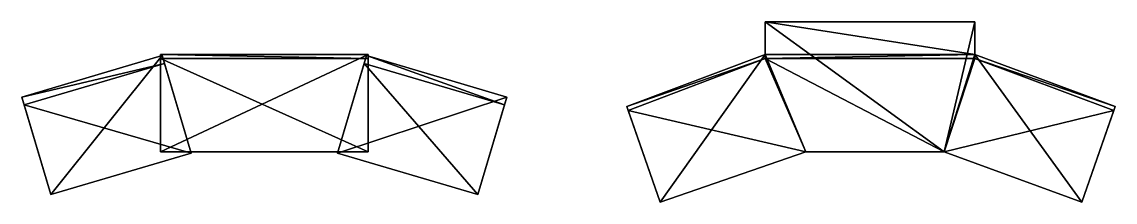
# Model space of a CAD drawing. Extents: x -110 to 427, y -73 to 16.
import ezdxf

# ---------------------------------------------------------------- set-up
doc = ezdxf.new("R2010")
doc.units = 0

msp = doc.modelspace()

# ---------------------------------------------------------------- meshes
at = {"layer": 'OBJECT000', "color": 50}
mesh = msp.add_polyface(dxfattribs=at)
corners = [(-109.335732, -24.894222, 64), (-110.471985, -21.058401, 64), (-41.436348, -0.610498, 64), (-40.300461, -4.44518, 64), (-110.471985, -21.058401, -23.254999), (-96.270622, -69, -23.254999), (-27.235725, -48.550877, -23.254999), (-41.436348, -0.610498, -23.254999), (-96.271027, -69, 23.631302), (-27.235073, -48.550686, 23.631414)]
mesh.append_faces([[corners[k] for k in face] for face in [(1, 3, 0), (5, 7, 4), (4, 8, 5), (6, 2, 7), (7, 1, 4), (5, 9, 6), (0, 9, 8)]], dxfattribs={"vtx0": -1})
mesh.append_faces([[corners[k] for k in face] for face in [(4, 0, 8), (6, 3, 2)]], dxfattribs={"vtx0": -1, "vtx2": -1})
mesh.append_faces([[corners[k] for k in face] for face in [(1, 2, 3), (5, 6, 7), (4, 1, 0), (6, 9, 3), (7, 2, 1), (5, 8, 9), (0, 3, 9)]], dxfattribs={"vtx2": -1})
at = {"layer": 'OBJECT001', "color": 50}
mesh = msp.add_polyface(dxfattribs=at)
corners = [(-42.234375, -2, 64), (-42.234375, 0, 64), (59.764202, 0, 64), (59.764202, -2, 64), (-42.234375, 0, -23.254999), (-42.234375, -48, -23.254999), (59.764202, -48, -23.254999), (59.764202, 0, -23.254999), (-42.235802, -48, 23.630999), (59.764198, -48, 23.630999)]
mesh.append_faces([[corners[k] for k in face] for face in [(1, 3, 0), (5, 7, 4), (4, 8, 5), (6, 2, 7), (5, 9, 6), (0, 9, 8), (7, 1, 4)]], dxfattribs={"vtx0": -1})
mesh.append_faces([[corners[k] for k in face] for face in [(4, 0, 8), (6, 3, 2)]], dxfattribs={"vtx0": -1, "vtx2": -1})
mesh.append_faces([[corners[k] for k in face] for face in [(1, 2, 3), (5, 6, 7), (4, 1, 0), (6, 9, 3), (5, 8, 9), (0, 3, 9), (7, 2, 1)]], dxfattribs={"vtx2": -1})
at = {"layer": 'OBJECT002', "color": 50}
mesh = msp.add_polyface(dxfattribs=at)
corners = [(57.828747, -4.445142, 64), (58.964664, -0.610497, 64), (128, -21.058552, 64), (126.865532, -24.894754, 64), (58.966618, -0.610497, -23.254999), (44.765377, -48.55125, -23.254999), (113.797012, -69, -23.254999), (128, -21.058552, -23.254999), (113.799973, -69, 23.631235), (44.763405, -48.550667, 23.6313)]
mesh.append_faces([[corners[k] for k in face] for face in [(1, 3, 0), (5, 7, 4), (6, 2, 7), (4, 9, 5), (7, 1, 4), (5, 8, 6), (0, 8, 9)]], dxfattribs={"vtx0": -1})
mesh.append_faces([[corners[k] for k in face] for face in [(6, 3, 2), (4, 0, 9)]], dxfattribs={"vtx0": -1, "vtx2": -1})
mesh.append_faces([[corners[k] for k in face] for face in [(1, 2, 3), (5, 6, 7), (6, 8, 3), (4, 1, 0), (7, 2, 1), (5, 9, 8), (0, 3, 8)]], dxfattribs={"vtx2": -1})
at = {"layer": 'OBJECT003', "color": 50}
mesh = msp.add_polyface(dxfattribs=at)
corners = [(358.074829, -2, 64), (255.074829, -2, 64), (255.074829, 0, 64), (358.074829, 0, 64), (275.074829, -48, -23.255003), (343.074829, -48, -23.255003), (358.074829, 16, -23), (255.074829, 16, -23), (255.074829, -2, -23.255003), (255.074829, -1.999992, 61.993927), (343.074829, -48, 23.627628), (275.074829, -48, 23.627628)]
mesh.append_faces([[corners[k] for k in face] for face in [(1, 3, 0), (5, 8, 4), (1, 7, 2), (5, 11, 10), (10, 1, 0), (7, 3, 2), (4, 9, 11), (0, 5, 10)]], dxfattribs={"vtx0": -1})
mesh.append_faces([[corners[k] for k in face] for face in [(5, 7, 8), (1, 8, 7), (10, 9, 1), (0, 6, 5)]], dxfattribs={"vtx0": -1, "vtx2": -1})
mesh.append_faces([[corners[k] for k in face] for face in [(1, 2, 3), (5, 6, 7), (1, 9, 8), (5, 4, 11), (10, 11, 9), (7, 6, 3), (4, 8, 9), (0, 3, 6)]], dxfattribs={"vtx2": -1})
at = {"layer": 'OBJECT004', "color": 50}
mesh = msp.add_polyface(dxfattribs=at)
corners = [(255.074829, 0, 64), (255.074829, -2, 64), (187.684036, -27.645149, 64), (187, -25.684906, 64), (203.416962, -72.730698, 23.626144), (203.416962, -72.730698, 21.372498), (187, -25.684906, 63.612495), (255.074829, 0, 63.612495), (275.074829, -48, 21.372498), (275.074829, -48, 23.626144)]
mesh.append_faces([[corners[k] for k in face] for face in [(1, 3, 0), (4, 3, 2), (0, 9, 1), (8, 4, 9), (9, 2, 1), (6, 0, 3), (7, 5, 8)]], dxfattribs={"vtx0": -1})
mesh.append_faces([[corners[k] for k in face] for face in [(4, 6, 3), (0, 8, 9)]], dxfattribs={"vtx0": -1, "vtx2": -1})
mesh.append_faces([[corners[k] for k in face] for face in [(1, 2, 3), (4, 5, 6), (0, 7, 8), (8, 5, 4), (9, 4, 2), (6, 7, 0), (7, 6, 5)]], dxfattribs={"vtx2": -1})
at = {"layer": 'OBJECT005', "color": 50}
mesh = msp.add_polyface(dxfattribs=at)
corners = [(358.074829, 0, 64), (427.149658, -25.684906, 64), (426.465637, -27.645149, 64), (358.074829, -2, 64), (410.732697, -72.730698, 23.626144), (427.149658, -25.684906, 63.612495), (410.732697, -72.730698, 21.372498), (343.074829, -48, 23.626144), (343.074829, -48, 21.372498), (358.074829, 0, 63.612495)]
mesh.append_faces([[corners[k] for k in face] for face in [(1, 3, 0), (2, 6, 4), (3, 9, 0), (4, 8, 7), (2, 7, 3), (0, 5, 1), (6, 9, 8)]], dxfattribs={"vtx0": -1})
mesh.append_faces([[corners[k] for k in face] for face in [(2, 5, 6), (3, 8, 9)]], dxfattribs={"vtx0": -1, "vtx2": -1})
mesh.append_faces([[corners[k] for k in face] for face in [(1, 2, 3), (2, 1, 5), (3, 7, 8), (4, 6, 8), (2, 4, 7), (0, 9, 5), (6, 5, 9)]], dxfattribs={"vtx2": -1})

doc.saveas('drawing.dxf')
